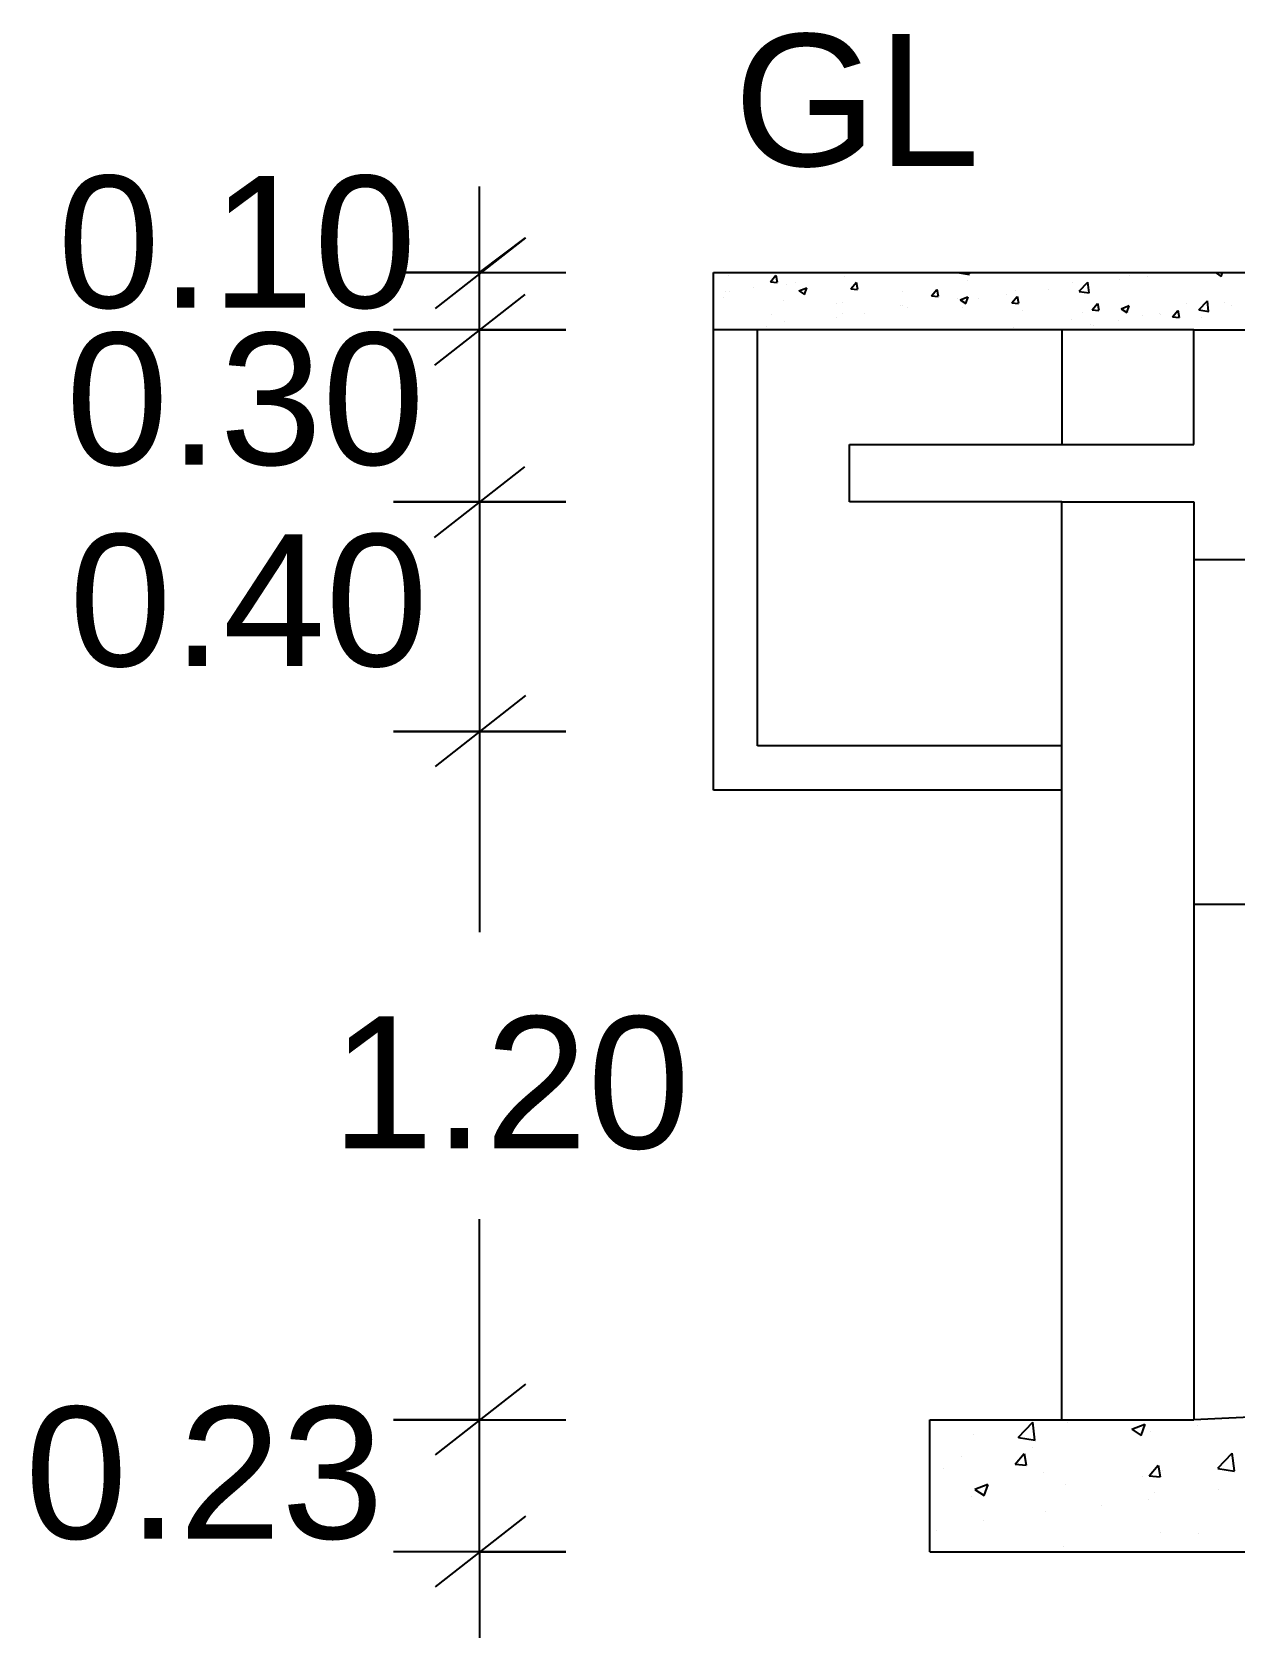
# Model space of a CAD drawing. Header units: metres. Extents: x 0 to 184, y 0 to 104.
# Drawn here: x 1.835 to 4.95, y 14.601 to 18.761 of the extents above; entities that cross this region are included whole.
import ezdxf

# ---------------------------------------------------------------- set-up
doc = ezdxf.new("R2010")
doc.units = ezdxf.units.M
doc.styles.get("Standard").update_dxf_attribs({"font": 'arial.ttf', "height": 0.35})

msp = doc.modelspace()

# ---------------------------------------------------------------- linework, layer by layer
at = {"color": 7, "lineweight": 25}
for p, q in [((2.99427, 18.13848), (2.99427, 18.36141)), ((3.11265, 18.22834), (2.87872, 18.04495)), ((2.99427, 18.13848), (3.11265, 18.22834)), ((2.77134, 18.13848), (3.2172, 18.13848)), ((2.99427, 18.13848), (2.77134, 18.13848)), ((2.99427, 17.98985), (2.99427, 18.13848)), ((3.59952, 18.13848), (9.80277, 18.13848)), ((3.59952, 16.79754), (3.59952, 18.13848)), ((3.99564, 18.13762), (3.99564, 18.13762)), ((4.23653, 18.13799), (4.237, 18.13848)), ((4.23671, 18.13764), (4.26253, 18.13363)), ((4.26239, 18.13376), (4.26184, 18.13848)), ((4.89958, 18.13838), (4.89982, 18.13848)), ((4.89976, 18.13814), (4.9142, 18.1284)), ((4.91429, 18.12842), (4.91767, 18.13848)), ((3.63914, 18.13177), (3.63914, 18.13177)), ((3.70233, 18.09901), (3.70233, 18.09901)), ((3.74749, 18.11454), (3.76149, 18.13122)), ((3.74755, 18.11444), (3.7649, 18.11292)), ((3.76562, 18.11251), (3.76226, 18.13071)), ((3.78764, 18.10691), (3.78764, 18.10691)), ((3.81229, 18.11348), (3.81229, 18.11348)), ((3.82118, 18.09125), (3.84151, 18.09905)), ((3.8359, 18.08128), (3.84178, 18.09882)), ((3.93843, 18.12868), (3.93843, 18.12868)), ((3.95573, 18.09632), (3.96972, 18.113)), ((3.95578, 18.09622), (3.97314, 18.09471)), ((3.97386, 18.09429), (3.9705, 18.11249)), ((4.25796, 18.11736), (4.25796, 18.11736)), ((4.53046, 18.11327), (4.53046, 18.11327)), ((4.54638, 18.08993), (4.56899, 18.1135)), ((4.57223, 18.0857), (4.56903, 18.11328)), ((4.65124, 18.11948), (4.65124, 18.11948)), ((4.6771, 18.13185), (4.6771, 18.13185)), ((4.72392, 18.12905), (4.72392, 18.12905)), ((4.82872, 18.13596), (4.82872, 18.13596)), ((3.11166, 18.08189), (2.87774, 17.89849)), ((3.62488, 18.07322), (3.62488, 18.07322)), ((3.62966, 18.08944), (3.62966, 18.08944)), ((3.641, 18.08832), (3.641, 18.08832)), ((3.77986, 18.06667), (3.77986, 18.06667)), ((3.82136, 18.091), (3.8358, 18.08126)), ((3.91933, 18.05923), (3.91933, 18.05923)), ((3.93484, 18.06012), (3.93484, 18.06012)), ((4.08864, 18.08829), (4.08864, 18.08829)), ((4.16397, 18.0781), (4.17796, 18.09478)), ((4.16402, 18.07801), (4.18137, 18.07649)), ((4.18209, 18.07607), (4.17874, 18.09427)), ((4.23061, 18.07106), (4.23061, 18.07106)), ((4.23841, 18.06799), (4.25874, 18.0758)), ((4.23859, 18.06775), (4.25303, 18.05801)), ((4.25313, 18.05803), (4.25901, 18.07557)), ((4.28525, 18.0713), (4.28525, 18.0713)), ((4.35793, 18.08087), (4.35793, 18.08087)), ((4.3722, 18.05988), (4.3862, 18.07656)), ((4.37225, 18.05979), (4.38961, 18.05827)), ((4.3814, 18.09283), (4.3814, 18.09283)), ((4.39033, 18.05785), (4.38697, 18.07605)), ((4.46789, 18.09534), (4.46789, 18.09534)), ((4.54656, 18.08958), (4.57238, 18.08558)), ((4.58044, 18.04166), (4.59444, 18.05834)), ((4.59856, 18.03963), (4.59521, 18.05783)), ((4.82436, 18.05697), (4.82436, 18.05697)), ((4.85622, 18.04188), (4.87883, 18.06545)), ((4.88208, 18.03765), (4.87887, 18.06522)), ((4.92322, 18.06038), (4.92322, 18.06038)), ((3.75002, 18.03017), (3.75002, 18.03017)), ((3.91927, 18.02311), (3.91927, 18.02311)), ((3.9349, 18.03203), (3.9349, 18.03203)), ((3.99195, 18.03268), (3.99195, 18.03268)), ((4.08397, 18.05247), (4.08397, 18.05247)), ((4.08982, 18.05357), (4.08982, 18.05357)), ((4.1019, 18.04716), (4.1019, 18.04716)), ((4.2448, 18.04703), (4.2448, 18.04703)), ((4.39978, 18.04048), (4.39978, 18.04048)), ((4.52693, 18.01662), (4.52693, 18.01662)), ((4.55476, 18.03393), (4.55476, 18.03393)), ((4.58049, 18.04157), (4.59784, 18.04005)), ((4.64754, 18.01454), (4.64754, 18.01454)), ((4.65564, 18.04474), (4.67597, 18.05255)), ((4.65582, 18.0445), (4.67026, 18.03476)), ((4.67036, 18.03478), (4.67624, 18.05232)), ((4.67357, 18.03521), (4.67357, 18.03521)), ((4.70974, 18.02738), (4.70974, 18.02738)), ((4.7539, 18.03132), (4.7539, 18.03132)), ((4.7575, 18.02902), (4.7575, 18.02902)), ((4.78868, 18.02344), (4.80267, 18.04012)), ((4.78873, 18.02335), (4.80608, 18.02183)), ((4.8068, 18.02141), (4.80344, 18.03961)), ((4.8564, 18.04153), (4.88222, 18.03752)), ((4.86472, 18.02083), (4.86472, 18.02083)), ((4.94085, 18.05316), (4.94085, 18.05316)), ((3.2172, 17.98985), (2.77134, 17.98985)), ((2.99427, 17.98985), (3.2172, 17.98985)), ((2.99427, 17.54399), (2.99427, 17.98985)), ((4.50155, 17.98985), (3.59952, 17.98985)), ((3.63747, 17.99168), (3.63747, 17.99168)), ((3.71382, 16.91184), (3.71382, 17.98985)), ((3.73591, 17.99898), (3.73591, 17.99898)), ((3.78411, 18.01026), (3.78411, 18.01026)), ((4.37787, 17.99618), (4.37787, 17.99618)), ((4.84338, 17.98985), (4.50155, 17.98985)), ((4.50155, 17.98985), (4.50155, 17.69261)), ((4.57486, 18.00497), (4.57486, 18.00497)), ((4.58459, 18.00226), (4.58459, 18.00226)), ((4.84338, 17.98985), (8.55891, 17.98985)), ((4.84338, 17.69261), (4.84338, 17.98985)), ((3.95165, 17.54399), (3.95165, 17.69261)), ((3.95165, 17.69261), (4.84338, 17.69261)), ((3.11081, 17.63536), (2.87689, 17.45196)), ((3.2172, 17.54399), (2.77134, 17.54399)), ((2.77134, 17.54399), (2.99427, 17.54399)), ((2.99427, 17.54399), (3.2172, 17.54399)), ((2.99427, 17.54399), (2.99427, 16.94951)), ((4.50155, 17.54399), (3.95165, 17.54399)), ((4.50155, 17.54399), (4.84338, 17.54399)), ((4.50155, 16.94951), (4.50155, 17.54399)), ((4.84338, 17.54399), (4.84338, 17.39537)), ((4.84338, 17.54399), (4.84338, 15.16605)), ((4.50155, 16.94951), (4.50155, 17.39537)), ((4.84338, 17.39537), (5.24387, 17.39537)), ((3.11265, 17.04231), (2.87872, 16.85891)), ((2.77134, 16.94951), (3.2172, 16.94951)), ((2.99427, 16.94951), (2.77134, 16.94951)), ((3.2172, 16.94951), (2.99427, 16.94951)), ((2.99427, 16.94951), (2.99427, 16.42933)), ((4.50155, 15.16605), (4.50155, 16.94951)), ((4.50155, 15.16605), (4.50155, 16.94951)), ((4.50155, 16.91184), (3.71382, 16.91184)), ((4.50155, 16.79754), (3.59952, 16.79754)), ((4.84338, 16.5018), (8.55891, 16.5018)), ((2.99427, 15.16605), (2.99427, 15.68622)), ((8.90074, 15.3608), (4.84338, 15.16605)), ((3.11265, 15.25886), (2.87872, 15.07546)), ((2.77134, 15.16605), (3.2172, 15.16605)), ((2.99427, 15.16605), (2.77134, 15.16605)), ((2.99427, 14.82422), (2.99427, 15.16605)), ((4.15972, 14.82422), (4.15972, 15.16605)), ((4.15972, 15.16605), (4.84338, 15.16605)), ((4.38922, 15.12069), (4.4269, 15.15996)), ((4.43228, 15.11379), (4.42694, 15.15974)), ((4.51777, 15.16016), (4.51777, 15.16016)), ((4.68313, 15.14231), (4.71701, 15.15532)), ((4.68331, 15.14208), (4.70737, 15.12585)), ((4.70747, 15.12586), (4.71728, 15.1551)), ((4.85242, 15.15169), (4.85242, 15.15169)), ((4.27337, 15.12918), (4.27337, 15.12918)), ((4.38939, 15.12034), (4.43242, 15.11366)), ((4.73129, 15.13574), (4.73129, 15.13574)), ((4.24244, 15.07139), (4.24244, 15.07139)), ((4.38087, 15.05117), (4.4042, 15.07897)), ((4.41053, 15.04813), (4.40494, 15.07846)), ((4.4257, 15.09551), (4.4257, 15.09551)), ((4.90562, 15.0406), (4.94331, 15.07987)), ((4.94869, 15.0337), (4.94334, 15.07965)), ((4.19481, 15.04), (4.19481, 15.04)), ((4.38091, 15.05108), (4.40984, 15.04855)), ((4.45311, 15.02908), (4.45311, 15.02908)), ((4.71141, 15.01817), (4.71141, 15.01817)), ((4.72793, 15.02081), (4.75126, 15.04861)), ((4.72797, 15.02072), (4.7569, 15.01819)), ((4.75759, 15.01776), (4.752, 15.04809)), ((4.7632, 15.03536), (4.7632, 15.03536)), ((4.9058, 15.04025), (4.94883, 15.03357)), ((4.27657, 14.98625), (4.31045, 14.99926)), ((4.27675, 14.98602), (4.30082, 14.96978)), ((4.30091, 14.9698), (4.31072, 14.99904)), ((4.51189, 14.99908), (4.51189, 14.99908)), ((4.74069, 14.97741), (4.74069, 14.97741)), ((4.90838, 14.98497), (4.90838, 14.98497)), ((4.26748, 14.9681), (4.26748, 14.9681)), ((4.604, 14.9449), (4.604, 14.9449)), ((4.72513, 14.96085), (4.72513, 14.96085)), ((3.11265, 14.91703), (2.87872, 14.73363)), ((4.29841, 14.90467), (4.29841, 14.90467)), ((4.45851, 14.92897), (4.45851, 14.92897)), ((4.17632, 14.88053), (4.17632, 14.88053)), ((4.75732, 14.87428), (4.75732, 14.87428)), ((4.85664, 14.87117), (4.85664, 14.87117)), ((3.2172, 14.82422), (2.77134, 14.82422)), ((2.99427, 14.82422), (3.2172, 14.82422)), ((2.99427, 14.82422), (2.99427, 14.60129)), ((4.15972, 14.82422), (9.24257, 14.82422)), ((4.506, 14.838), (4.506, 14.838))]:
    msp.add_line(p, q, dxfattribs=at)

# ---------------------------------------------------------------- texts
for s, p in [('GL', (3.65232, 18.41428)), ('0.10', (1.90117, 18.04703)), ('0.30', (1.92275, 17.64027)), ('0.40', (1.93121, 17.11869)), ('1.20', (2.60976, 15.8694)), ('0.23', (1.81672, 14.85837))]:
    msp.add_text(s, height=0.341829, dxfattribs=at).set_placement(p)

doc.saveas('drawing.dxf')
